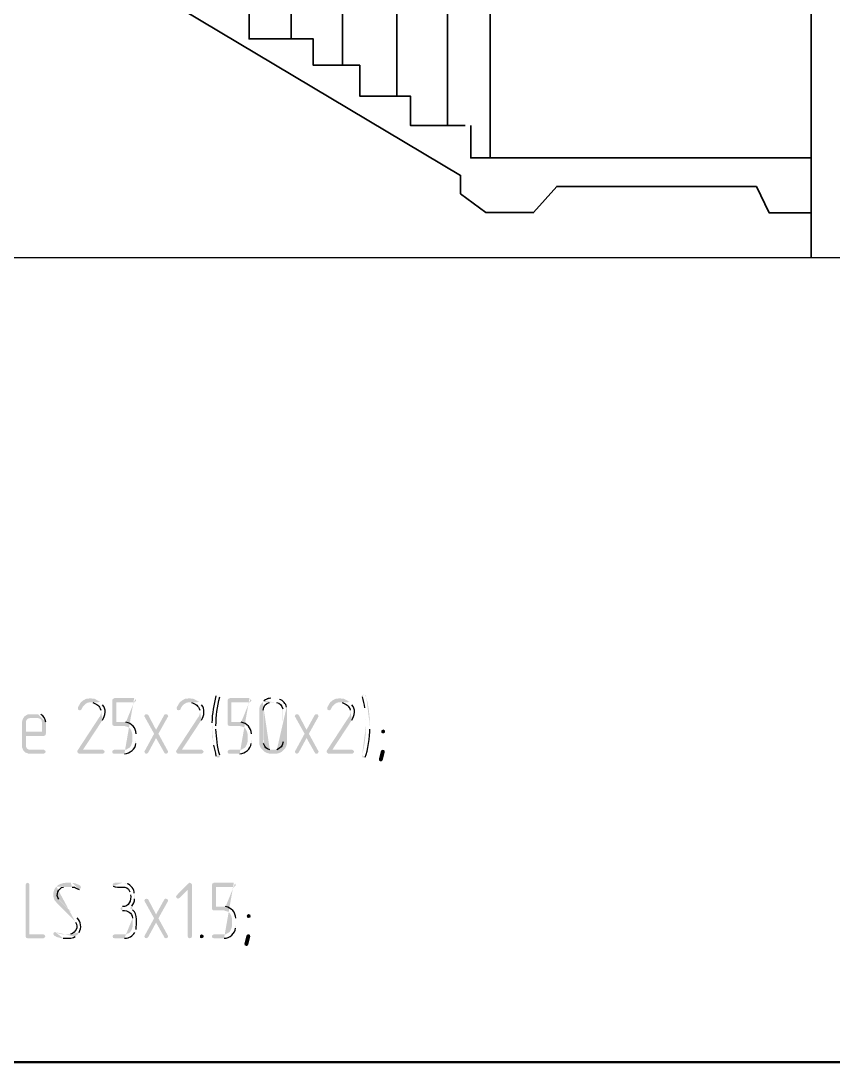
# Model space of a CAD drawing. Header units: millimetres. Extents: x -211 to 10565, y -2293 to 2244.
# Drawn here: x 4630.9 to 4674.9, y -25.8 to 30.6 of the extents above; entities that cross this region are included whole.
import ezdxf

# ---------------------------------------------------------------- set-up
doc = ezdxf.new("R2010")
doc.units = ezdxf.units.MM
doc.layers.add('PDF _Геометрия', color=7, linetype='Continuous')
doc.layers.add('PDF _Сплошная заливка', color=7, linetype='Continuous')

msp = doc.modelspace()

# ---------------------------------------------------------------- hatches: boundary and pattern name
at = {"layer": 'PDF _Сплошная заливка', "transparency": 33554559}
for points in [[(4634.701, -6.069), (4634.616, -6.091), (4634.532, -6.091), (4634.447, -6.112), (4634.384, -6.154), (4634.299, -6.196), (4634.257, -6.239), (4634.193, -6.281), (4634.151, -6.344), (4634.109, -6.429), (4634.066, -6.493), (4634.024, -6.577), (4634.024, -6.62), (4634.045, -6.704), (4634.13, -6.725), (4634.193, -6.704), (4634.236, -6.662), (4634.236, -6.641), (4634.278, -6.556), (4634.32, -6.493), (4634.426, -6.387), (4634.468, -6.366), (4634.532, -6.323), (4634.616, -6.302), (4634.701, -6.302), (4635.251, -6.281), (4635.167, -6.239), (4635.103, -6.196), (4635.019, -6.154), (4634.955, -6.112), (4634.87, -6.091), (4634.786, -6.091)], [(4640.055, -6.069), (4639.97, -6.091), (4639.885, -6.091), (4639.801, -6.112), (4639.737, -6.154), (4639.653, -6.196), (4639.61, -6.239), (4639.547, -6.281), (4639.505, -6.344), (4639.462, -6.429), (4639.42, -6.493), (4639.378, -6.577), (4639.378, -6.62), (4639.399, -6.704), (4639.483, -6.725), (4639.547, -6.704), (4639.589, -6.662), (4639.589, -6.641), (4639.631, -6.556), (4639.674, -6.493), (4639.78, -6.387), (4639.822, -6.366), (4639.885, -6.323), (4639.97, -6.302), (4640.055, -6.302), (4640.605, -6.281), (4640.52, -6.239), (4640.457, -6.196), (4640.372, -6.154), (4640.309, -6.112), (4640.224, -6.091), (4640.139, -6.091)], [(4648.201, -6.069), (4648.117, -6.091), (4648.032, -6.091), (4647.948, -6.112), (4647.884, -6.154), (4647.799, -6.196), (4647.757, -6.239), (4647.694, -6.281), (4647.651, -6.344), (4647.609, -6.429), (4647.567, -6.493), (4647.524, -6.577), (4647.524, -6.62), (4647.545, -6.704), (4647.63, -6.725), (4647.694, -6.704), (4647.736, -6.662), (4647.736, -6.641), (4647.778, -6.556), (4647.821, -6.493), (4647.926, -6.387), (4647.969, -6.366), (4648.032, -6.323), (4648.117, -6.302), (4648.201, -6.302), (4648.752, -6.281), (4648.667, -6.239), (4648.604, -6.196), (4648.519, -6.154), (4648.455, -6.112), (4648.371, -6.091), (4648.286, -6.091)], [(4631.083, -7.127), (4631.04, -7.212), (4631.019, -7.275), (4630.998, -7.36), (4630.998, -8.736), (4631.04, -8.82), (4631.062, -8.884), (4631.125, -8.947), (4631.188, -9.011), (4631.252, -9.032), (4631.337, -9.074), (4632.183, -9.074), (4632.247, -9.032), (4632.289, -8.968), (4632.247, -8.905), (4632.183, -8.863), (4631.421, -8.863), (4631.337, -8.841), (4631.273, -8.799), (4631.231, -8.736), (4631.21, -8.651), (4631.21, -8.122), (4632.183, -8.122), (4632.204, -8.101), (4632.268, -8.08), (4632.289, -7.995), (4631.21, -7.889), (4631.21, -7.36), (4631.231, -7.275), (4631.273, -7.212), (4631.337, -7.17), (4631.421, -7.149), (4631.866, -7.149)], [(4637.727, -6.937), (4637.664, -6.958), (4637.621, -7.043), (4637.642, -7.085), (4638.15, -7.995), (4638.256, -8.228), (4638.7, -9.011), (4638.722, -9.053), (4638.785, -9.074), (4638.806, -9.074), (4638.87, -9.053), (4638.912, -8.968), (4638.891, -8.926), (4638.383, -7.995), (4638.256, -7.783), (4637.833, -6.979), (4637.812, -6.958)], [(4638.806, -6.937), (4638.743, -6.937), (4638.7, -6.979), (4638.256, -7.783), (4638.383, -7.995), (4638.891, -7.085), (4638.912, -7.043), (4638.87, -6.958)], [(4645.874, -6.937), (4645.81, -6.958), (4645.768, -7.043), (4645.789, -7.085), (4646.297, -7.995), (4646.403, -8.228), (4646.847, -9.011), (4646.868, -9.053), (4646.932, -9.074), (4646.953, -9.074), (4647.016, -9.053), (4647.059, -8.968), (4647.038, -8.926), (4646.53, -7.995), (4646.403, -7.783), (4645.98, -6.979), (4645.958, -6.958)], [(4646.953, -6.937), (4646.89, -6.937), (4646.847, -6.979), (4646.403, -7.783), (4646.53, -7.995), (4647.038, -7.085), (4647.059, -7.043), (4647.016, -6.958)], [(4650.55, -7.762), (4650.487, -7.805), (4650.466, -7.805), (4650.444, -7.868), (4650.466, -7.953), (4650.55, -7.974), (4650.635, -7.953), (4650.656, -7.868), (4650.635, -7.805)], [(4638.15, -7.995), (4637.642, -8.926), (4637.621, -8.968), (4637.664, -9.053), (4637.727, -9.074), (4637.791, -9.053), (4637.833, -9.011), (4638.256, -8.228)], [(4646.297, -7.995), (4645.789, -8.926), (4645.768, -8.968), (4645.81, -9.053), (4645.874, -9.074), (4645.937, -9.053), (4645.98, -9.011), (4646.403, -8.228)], [(4650.529, -8.863), (4650.466, -8.884), (4650.423, -8.947), (4650.318, -9.37), (4650.318, -9.392), (4650.339, -9.455), (4650.423, -9.497), (4650.487, -9.476), (4650.529, -9.413), (4650.635, -8.989), (4650.635, -8.968), (4650.614, -8.884)], [(4631.294, -16.057), (4631.231, -16.099), (4631.188, -16.184), (4631.188, -18.977), (4631.231, -19.041), (4631.294, -19.062), (4632.162, -19.062), (4632.225, -19.02), (4632.268, -18.956), (4632.225, -18.893), (4632.162, -18.85), (4631.4, -18.85), (4631.4, -16.163), (4631.379, -16.099)], [(4640.076, -16.057), (4640.012, -16.099), (4639.378, -16.734), (4639.335, -16.819), (4639.378, -16.882), (4639.441, -16.925), (4639.526, -16.882), (4639.97, -16.438), (4640.203, -16.163), (4640.16, -16.099)], [(4640.203, -16.163), (4639.97, -16.438), (4639.97, -18.956), (4640.012, -19.041), (4640.076, -19.062), (4640.16, -19.041), (4640.203, -18.956)], [(4637.727, -16.925), (4637.664, -16.946), (4637.621, -17.03), (4637.642, -17.073), (4638.15, -17.983), (4638.256, -18.215), (4638.7, -18.998), (4638.722, -19.041), (4638.785, -19.062), (4638.806, -19.062), (4638.87, -19.041), (4638.912, -18.956), (4638.891, -18.914), (4638.383, -17.983), (4638.256, -17.771), (4637.833, -16.967), (4637.812, -16.946)], [(4638.806, -16.925), (4638.743, -16.925), (4638.7, -16.967), (4638.256, -17.771), (4638.383, -17.983), (4638.891, -17.073), (4638.912, -17.03), (4638.87, -16.946)], [(4638.15, -17.983), (4637.642, -18.914), (4637.621, -18.956), (4637.664, -19.041), (4637.727, -19.062), (4637.791, -19.041), (4637.833, -18.998), (4638.256, -18.215)], [(4643.271, -17.75), (4643.208, -17.792), (4643.186, -17.792), (4643.165, -17.856), (4643.186, -17.94), (4643.271, -17.962), (4643.356, -17.94), (4643.377, -17.856), (4643.356, -17.792)], [(4640.732, -18.85), (4640.816, -18.893), (4640.838, -18.956), (4640.816, -19.02), (4640.732, -19.062), (4640.647, -19.041), (4640.626, -18.956), (4640.647, -18.893)], [(4643.25, -18.85), (4643.186, -18.871), (4643.144, -18.935), (4643.038, -19.358), (4643.038, -19.379), (4643.059, -19.443), (4643.144, -19.485), (4643.208, -19.464), (4643.25, -19.4), (4643.356, -18.977), (4643.356, -18.956), (4643.335, -18.871)]]:
    msp.add_hatch(color=256, dxfattribs=at).paths.add_polyline_path(points)
h = msp.add_hatch(color=256, dxfattribs=at)
h.paths.add_polyline_path([(4637.071, -6.069), (4635.992, -6.069), (4635.971, -6.091), (4635.907, -6.112), (4635.886, -6.196), (4635.886, -7.487), (4635.928, -7.551), (4635.992, -7.572), (4636.542, -7.572), (4636.606, -7.593), (4636.69, -7.614), (4636.775, -7.656), (4636.838, -7.699), (4636.881, -7.762), (4636.923, -7.847), (4636.944, -7.91), (4636.965, -7.995), (4636.965, -8.439), (4636.944, -8.524), (4636.923, -8.587), (4636.881, -8.672), (4636.838, -8.736), (4636.775, -8.778), (4636.69, -8.82), (4636.627, -8.863), (4635.992, -8.863), (4635.907, -8.905), (4635.886, -8.968), (4635.907, -9.053), (4635.992, -9.074), (4636.542, -9.074)], flags=0)
h.paths.add_polyline_path([(4637.156, -8.524), (4637.177, -8.439), (4637.177, -7.995)], flags=0)
h.paths.add_polyline_path([(4636.627, -7.36), (4636.098, -7.36), (4636.098, -6.302), (4637.071, -6.302), (4637.135, -6.26), (4637.177, -6.196), (4637.135, -6.112)], flags=0)
h = msp.add_hatch(color=256, dxfattribs=at)
h.paths.add_polyline_path([(4641.599, -5.858), (4641.536, -5.9), (4641.494, -5.942)], flags=0)
h.paths.add_polyline_path([(4641.282, -7.402), (4641.282, -7.572), (4641.303, -7.826), (4641.303, -8.185), (4641.345, -8.397), (4641.345, -8.439), (4641.367, -8.524), (4641.367, -8.609)], flags=0)
h.paths.add_polyline_path([(4641.494, -9.201), (4641.557, -9.265), (4641.599, -9.286), (4641.684, -9.265), (4641.705, -9.18), (4641.705, -9.159)], flags=0)
h.paths.add_polyline_path([(4641.494, -7.741), (4641.494, -7.572)], flags=0)
h.paths.add_polyline_path([(4641.705, -6.006), (4641.705, -5.964), (4641.684, -5.9)], flags=0)
h = msp.add_hatch(color=256, dxfattribs=at)
h.paths.add_polyline_path([(4643.313, -6.069), (4642.234, -6.069), (4642.213, -6.091), (4642.15, -6.112), (4642.128, -6.196), (4642.128, -7.487), (4642.171, -7.551), (4642.234, -7.572), (4642.784, -7.572), (4642.848, -7.593), (4642.933, -7.614), (4643.017, -7.656), (4643.081, -7.699), (4643.123, -7.762), (4643.165, -7.847), (4643.186, -7.91), (4643.208, -7.995), (4643.208, -8.439), (4643.186, -8.524), (4643.165, -8.587), (4643.123, -8.672), (4643.081, -8.736), (4643.017, -8.778), (4642.933, -8.82), (4642.869, -8.863), (4642.234, -8.863), (4642.15, -8.905), (4642.128, -8.968), (4642.15, -9.053), (4642.234, -9.074), (4642.784, -9.074)], flags=0)
h.paths.add_polyline_path([(4643.398, -8.524), (4643.419, -8.439), (4643.419, -7.995)], flags=0)
h.paths.add_polyline_path([(4642.869, -7.36), (4642.34, -7.36), (4642.34, -6.302), (4643.313, -6.302), (4643.377, -6.26), (4643.419, -6.196), (4643.377, -6.112)], flags=0)
h = msp.add_hatch(color=256, dxfattribs=at)
h.paths.add_polyline_path([(4644.71, -6.069), (4644.477, -6.069)], flags=0)
h.paths.add_polyline_path([(4644.096, -6.217), (4644.033, -6.281), (4644.71, -6.302), (4644.773, -6.302)], flags=0)
h.paths.add_polyline_path([(4645.112, -6.641), (4645.133, -6.725), (4645.133, -8.439)], flags=0)
h.paths.add_polyline_path([(4644.795, -8.863), (4644.477, -8.863), (4645.154, -8.884), (4645.218, -8.82), (4645.26, -8.757), (4645.302, -8.672), (4645.324, -8.609), (4645.345, -8.524), (4645.345, -6.641), (4645.324, -6.556)], flags=0)
h.paths.add_polyline_path([(4644.943, -6.133), (4644.879, -6.112), (4644.795, -6.091)], flags=0)
h = msp.add_hatch(color=256, dxfattribs=at)
h.paths.add_polyline_path([(4649.513, -5.858), (4649.429, -5.9), (4649.408, -5.964), (4649.408, -6.006)], flags=0)
h.paths.add_polyline_path([(4649.535, -6.598), (4649.556, -6.683), (4649.577, -6.789)], flags=0)
h.paths.add_polyline_path([(4649.577, -6.789, 0.000994), (4649.619, -7.318)], flags=0)
h.paths.add_polyline_path([(4649.619, -7.318), (4649.619, -7.572)], flags=0)
h.paths.add_polyline_path([(4649.408, -9.159, 0.064629), (4649.619, -7.572)], flags=0)
h.paths.add_polyline_path([(4649.408, -9.159), (4649.408, -9.18), (4649.429, -9.265), (4649.513, -9.286), (4649.577, -9.265)], flags=0)
h.paths.add_polyline_path([(4649.831, -7.741), (4649.831, -7.572)], flags=0)
h.paths.add_polyline_path([(4649.831, -7.572, 0.064039), (4649.64, -6.027)], flags=0)
h.paths.add_polyline_path([(4649.64, -6.027), (4649.619, -5.942), (4649.556, -5.879)], flags=0)
h = msp.add_hatch(color=256, dxfattribs=at)
h.paths.add_polyline_path([(4635.251, -6.281), (4634.701, -6.302), (4634.828, -6.302)], flags=0)
h.paths.add_polyline_path([(4635.272, -6.725), (4635.272, -6.895), (4635.251, -6.979), (4635.23, -7.043), (4635.167, -7.127), (4634.003, -8.905), (4633.982, -8.968), (4634.024, -9.032), (4634.087, -9.074), (4635.378, -9.074), (4635.442, -9.032), (4635.484, -8.968), (4635.442, -8.905), (4635.378, -8.863), (4634.299, -8.863), (4635.357, -7.254)], flags=0)
h.paths.add_polyline_path([(4635.357, -6.429), (4635.315, -6.344)], flags=0)
h = msp.add_hatch(color=256, dxfattribs=at)
h.paths.add_polyline_path([(4640.605, -6.281), (4640.055, -6.302), (4640.182, -6.302)], flags=0)
h.paths.add_polyline_path([(4640.626, -6.725), (4640.626, -6.895), (4640.605, -6.979), (4640.584, -7.043), (4640.52, -7.127), (4639.356, -8.905), (4639.335, -8.968), (4639.378, -9.032), (4639.441, -9.074), (4640.732, -9.074), (4640.795, -9.032), (4640.838, -8.968), (4640.795, -8.905), (4640.732, -8.863), (4639.653, -8.863), (4640.711, -7.254)], flags=0)
h.paths.add_polyline_path([(4640.711, -6.429), (4640.668, -6.344)], flags=0)
h = msp.add_hatch(color=256, dxfattribs=at)
h.paths.add_polyline_path([(4644.033, -6.281), (4643.991, -6.323), (4643.927, -6.408), (4643.885, -6.471), (4643.842, -6.641), (4643.842, -8.524), (4643.864, -8.609), (4643.885, -8.672), (4643.927, -8.757), (4644.16, -8.989), (4644.244, -9.032), (4644.329, -9.053), (4644.393, -9.074), (4644.773, -9.074), (4644.943, -9.032), (4645.027, -8.989), (4645.091, -8.947), (4645.154, -8.884), (4644.477, -8.863), (4644.414, -8.863)], flags=0)
h.paths.add_polyline_path([(4644.075, -8.524), (4644.054, -8.439), (4644.054, -6.725)], flags=0)
h.paths.add_polyline_path([(4644.393, -6.302), (4644.71, -6.302)], flags=0)
h = msp.add_hatch(color=256, dxfattribs=at)
h.paths.add_polyline_path([(4648.752, -6.281), (4648.201, -6.302), (4648.328, -6.302)], flags=0)
h.paths.add_polyline_path([(4648.773, -6.725), (4648.773, -6.895), (4648.752, -6.979), (4648.73, -7.043), (4648.667, -7.127), (4647.503, -8.905), (4647.482, -8.968), (4647.524, -9.032), (4647.588, -9.074), (4648.879, -9.074), (4648.942, -9.032), (4648.984, -8.968), (4648.942, -8.905), (4648.879, -8.863), (4647.799, -8.863), (4648.857, -7.254)], flags=0)
h.paths.add_polyline_path([(4648.857, -6.429), (4648.815, -6.344)], flags=0)
h = msp.add_hatch(color=256, dxfattribs=at)
h.paths.add_polyline_path([(4631.866, -6.937), (4631.337, -6.937), (4631.252, -6.979), (4631.125, -7.064), (4631.083, -7.127), (4631.866, -7.149), (4631.929, -7.17), (4632.014, -7.212), (4632.056, -7.275), (4632.077, -7.36), (4632.077, -7.889), (4631.21, -7.889), (4632.289, -7.995), (4632.289, -7.36)], flags=0)
h.paths.add_polyline_path([(4632.014, -6.958), (4631.95, -6.937)], flags=0)
h = msp.add_hatch(color=256, dxfattribs=at)
h.paths.add_polyline_path([(4632.86, -16.269), (4632.818, -16.311), (4632.776, -16.374), (4632.733, -16.459), (4632.712, -16.544), (4632.691, -16.628), (4632.691, -16.777), (4632.712, -16.861), (4632.733, -16.946), (4632.776, -17.03), (4632.839, -17.094), (4632.881, -17.157), (4633.834, -18.11), (4633.834, -18.131), (4633.897, -18.194)], flags=0)
h.paths.add_polyline_path([(4633.622, -18.85), (4633.22, -18.85), (4634.003, -18.871), (4634.087, -18.744)], flags=0)
h.paths.add_polyline_path([(4633.982, -17.962), (4633.029, -17.009), (4632.987, -16.946)], flags=0)
h.paths.add_polyline_path([(4633.241, -16.29), (4633.643, -16.29)], flags=0)
h = msp.add_hatch(color=256, dxfattribs=at)
h.paths.add_polyline_path([(4633.643, -16.057), (4633.347, -16.057), (4633.326, -16.078), (4633.241, -16.078), (4633.072, -16.121), (4633.008, -16.163), (4632.924, -16.205), (4632.86, -16.269), (4633.643, -16.29), (4633.707, -16.29)], flags=0)
h.paths.add_polyline_path([(4634.087, -16.417), (4634.151, -16.374), (4634.193, -16.311), (4634.172, -16.248), (4634.151, -16.226), (4634.13, -16.205), (4634.066, -16.163), (4633.982, -16.142), (4633.897, -16.099), (4633.812, -16.078), (4633.728, -16.078)], flags=0)
h = msp.add_hatch(color=256, dxfattribs=at)
h.paths.add_polyline_path([(4636.436, -16.057), (4636.013, -16.057), (4636.013, -16.078), (4635.928, -16.099), (4635.907, -16.184), (4635.928, -16.248)], flags=0)
h.paths.add_polyline_path([(4636.838, -16.544), (4636.859, -16.628), (4636.881, -16.713)], flags=0)
h.paths.add_polyline_path([(4636.436, -17.348), (4636.373, -17.39), (4636.33, -17.454), (4636.373, -17.538), (4636.436, -17.559)], flags=0)
h.paths.add_polyline_path([(4636.986, -17.983), (4636.986, -18.427), (4636.965, -18.512), (4636.944, -18.575), (4636.902, -18.66), (4636.859, -18.723), (4636.796, -18.787), (4636.711, -18.808), (4636.648, -18.85), (4636.013, -18.85), (4635.928, -18.893), (4635.907, -18.956), (4635.928, -19.041), (4636.013, -19.062), (4636.542, -19.062)], flags=0)
h.paths.add_polyline_path([(4637.113, -18.744), (4637.135, -18.681), (4637.177, -18.596)], flags=0)
h.paths.add_polyline_path([(4636.986, -17.517), (4636.923, -17.475), (4636.838, -17.433), (4636.881, -17.411), (4636.944, -17.327)], flags=0)
h.paths.add_polyline_path([(4637.092, -16.925), (4637.092, -16.713), (4637.071, -16.628)], flags=0)
h.paths.add_polyline_path([(4636.69, -16.121), (4636.627, -16.078), (4636.542, -16.078)], flags=0)
h = msp.add_hatch(color=256, dxfattribs=at)
h.paths.add_polyline_path([(4642.467, -16.057), (4641.388, -16.057), (4641.367, -16.078), (4641.303, -16.099), (4641.282, -16.184), (4641.282, -17.475), (4641.324, -17.538), (4641.388, -17.559), (4641.938, -17.559), (4642.001, -17.581), (4642.086, -17.602), (4642.171, -17.644), (4642.234, -17.686), (4642.277, -17.75), (4642.319, -17.835), (4642.34, -17.898), (4642.361, -17.983), (4642.361, -18.427), (4642.34, -18.512), (4642.319, -18.575), (4642.277, -18.66), (4642.234, -18.723), (4642.171, -18.766), (4642.086, -18.808), (4642.023, -18.85), (4641.388, -18.85), (4641.303, -18.893), (4641.282, -18.956), (4641.303, -19.041), (4641.388, -19.062), (4641.938, -19.062)], flags=0)
h.paths.add_polyline_path([(4642.552, -18.512), (4642.573, -18.427), (4642.573, -17.983)], flags=0)
h.paths.add_polyline_path([(4642.023, -17.348), (4641.494, -17.348), (4641.494, -16.29), (4642.467, -16.29), (4642.53, -16.248), (4642.573, -16.184), (4642.53, -16.099)], flags=0)
h = msp.add_hatch(color=256, dxfattribs=at)
h.paths.add_polyline_path([(4632.797, -18.723), (4632.733, -18.744), (4632.691, -18.829), (4632.712, -18.871), (4632.733, -18.914), (4632.818, -18.956), (4632.881, -18.998), (4633.051, -19.041), (4633.135, -19.062), (4633.22, -19.062)], flags=0)
h.paths.add_polyline_path([(4633.876, -18.977), (4633.939, -18.914), (4634.003, -18.871), (4633.22, -18.85), (4633.178, -18.85), (4633.093, -18.829), (4633.008, -18.808), (4632.924, -18.787), (4632.86, -18.744)], flags=0)

# ---------------------------------------------------------------- linework, layer by layer
at = {"layer": 'PDF _Геометрия', "lineweight": 50}
msp.add_lwpolyline([(4549.192, -25.77), (4549.192, 261.144), (4944.257, 261.144), (4944.257, -25.77)], close=True, dxfattribs=at)
at = {"layer": 'PDF _Геометрия', "lineweight": 25}
msp.add_lwpolyline([(4601.246, 226.568), (4601.246, 17.778), (4680.048, 17.778)], dxfattribs=at)
at = {"layer": 'PDF _Геометрия', "lineweight": 35}
for points in [[(4673.721, 181.729), (4673.721, 17.778)], [(4656.348, 23.174), (4656.348, 32.675), (4631.4, 47.043)], [(4645.578, 29.607), (4645.578, 38.875)], [(4632.247, 37.902), (4632.247, 36.357), (4635.23, 36.357), (4635.23, 34.643), (4637.896, 34.643), (4637.896, 32.929), (4640.647, 32.929), (4640.647, 31.258), (4643.292, 31.258), (4643.292, 29.607), (4646.763, 29.607), (4646.763, 28.189), (4649.281, 28.189), (4649.281, 26.518), (4652.031, 26.518), (4652.031, 24.931), (4654.994, 24.931)], [(4648.35, 28.189), (4648.35, 37.267)], [(4673.721, 20.191), (4671.457, 20.191), (4670.758, 21.63), (4659.945, 21.63), (4658.697, 20.212), (4656.115, 20.212), (4654.74, 21.228), (4654.74, 22.222), (4632.649, 35.405), (4631.675, 35.405), (4631.146, 34.813), (4628.628, 34.813), (4627.549, 36.484), (4616.905, 36.484), (4615.911, 35.088), (4614.556, 35.088)], [(4654.042, 24.931), (4654.042, 33.86)], [(4655.29, 24.931), (4655.29, 23.174), (4673.721, 23.174)]]:
    msp.add_lwpolyline(points, dxfattribs=at)
msp.add_lwpolyline([(4651.291, 35.49), (4651.291, 26.518)], close=True, dxfattribs=at)
at = {"layer": 'PDF _Геометрия', "lineweight": 25}
for points in [[(4641.494, -5.942), (4641.387, -6.424), (4641.288, -6.907), (4641.282, -7.402)], [(4641.494, -7.572), (4641.518, -7.043), (4641.561, -6.517), (4641.705, -6.006)], [(4644.477, -6.069), (4644.203, -6.129), (4644.405, -6.034), (4644.096, -6.217)], [(4645.324, -6.556), (4645.284, -6.356), (4645.128, -6.208), (4644.943, -6.133)], [(4649.408, -6.006), (4649.478, -6.186), (4649.528, -6.404), (4649.535, -6.598)], [(4634.828, -6.302), (4635.065, -6.422), (4635.183, -6.443), (4635.272, -6.725)], [(4635.357, -7.254), (4635.512, -7.011), (4635.577, -6.65), (4635.357, -6.429)], [(4640.182, -6.302), (4640.419, -6.422), (4640.536, -6.443), (4640.626, -6.725)], [(4640.711, -7.254), (4640.865, -7.011), (4640.93, -6.65), (4640.711, -6.429)], [(4644.054, -6.725), (4644.098, -6.517), (4644.162, -6.353), (4644.393, -6.302)], [(4644.773, -6.302), (4644.944, -6.314), (4645.083, -6.483), (4645.112, -6.641)], [(4648.328, -6.302), (4648.565, -6.422), (4648.683, -6.443), (4648.773, -6.725)], [(4648.857, -7.254), (4649.012, -7.011), (4649.077, -6.65), (4648.857, -6.429)], [(4632.289, -7.36), (4632.263, -7.198), (4632.18, -7.017), (4632.014, -6.958)], [(4637.177, -7.995), (4637.173, -7.658), (4636.932, -7.44), (4636.627, -7.36)], [(4641.705, -9.159), (4641.58, -8.692), (4641.524, -8.22), (4641.494, -7.741)], [(4643.419, -7.995), (4643.415, -7.658), (4643.174, -7.44), (4642.869, -7.36)], [(4649.577, -9.265), (4649.735, -8.952), (4649.824, -8.105), (4649.831, -7.741)], [(4645.133, -8.439), (4645.076, -8.719), (4645.026, -8.73), (4644.795, -8.863)], [(4636.542, -9.074), (4636.835, -9.088), (4637.149, -8.806), (4637.156, -8.524)], [(4641.367, -8.609), (4641.424, -8.835), (4641.462, -8.968), (4641.494, -9.201)], [(4642.784, -9.074), (4643.077, -9.088), (4643.391, -8.806), (4643.398, -8.524)], [(4644.414, -8.863), (4644.199, -8.761), (4644.169, -8.786), (4644.075, -8.524)], [(4632.987, -16.946), (4632.805, -16.725), (4632.959, -16.336), (4633.241, -16.29)], [(4633.707, -16.29), (4633.932, -16.275), (4633.879, -16.363), (4634.087, -16.417)], [(4635.928, -16.248), (4636.205, -16.404), (4636.694, -16.111), (4636.838, -16.544)], [(4637.071, -16.628), (4637.105, -16.434), (4636.87, -16.155), (4636.69, -16.121)], [(4636.881, -16.713), (4636.927, -16.993), (4636.777, -17.388), (4636.436, -17.348)], [(4636.944, -17.327), (4637.031, -17.215), (4637.106, -17.068), (4637.092, -16.925)], [(4642.573, -17.983), (4642.569, -17.646), (4642.328, -17.428), (4642.023, -17.348)], [(4634.087, -18.744), (4634.242, -18.504), (4634.191, -18.155), (4633.982, -17.962)], [(4636.436, -17.559), (4636.755, -17.565), (4636.926, -17.654), (4636.986, -17.983)], [(4637.177, -18.596), (4637.202, -18.24), (4637.284, -17.788), (4636.986, -17.517)], [(4633.897, -18.194), (4634.057, -18.492), (4633.927, -18.725), (4633.622, -18.85)], [(4641.938, -19.062), (4642.231, -19.076), (4642.545, -18.794), (4642.552, -18.512)], [(4633.22, -19.062), (4633.473, -19.039), (4633.653, -19.115), (4633.876, -18.977)], [(4636.542, -19.062), (4636.863, -19.049), (4636.929, -18.962), (4637.113, -18.744)]]:
    msp.add_open_spline(points, degree=3, dxfattribs=at)

doc.saveas('drawing.dxf')
